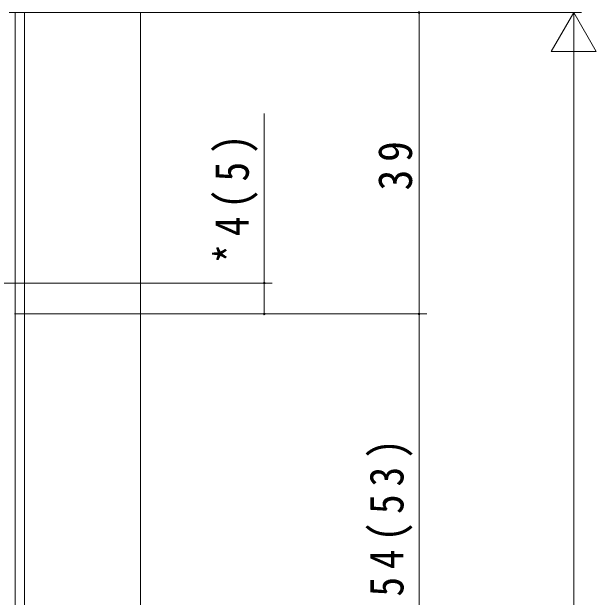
# Model space of a CAD drawing. Units: millimetres, scale not verified. Extents: x -497 to 493, y -796 to 797.
# Drawn here: x -260.8 to -185.2, y -247.2 to -171.5 of the extents above; entities that cross this region are included whole.
import ezdxf

# ---------------------------------------------------------------- set-up
doc = ezdxf.new("R2010")
doc.units = ezdxf.units.MM
doc.header["$LTSCALE"] = 4
for name, color, linetype, lineweight in [('0-3_YKK_D', 6, 'Continuous', 18), ('0-5_YKK_12', 2, 'Continuous', 18), ('0-7_YSS_K', 3, 'Continuous', 18)]:
    doc.layers.add(name, color=color, linetype=linetype, lineweight=lineweight)
doc.styles.add('ＭＳ ゴシック', font='')
doc.styles.get('ＭＳ ゴシック').set_extended_font_data('MS Gothic')

msp = doc.modelspace()

# ---------------------------------------------------------------- linework, layer by layer
at = {"layer": '0-3_YKK_D'}
for p, q in [((-256.1, -171.562), (-187.1, -171.562)), ((-208.1, -210.562), (-208.1, -171.562)), ((-188.1, -171.562), (-191.017, -176.614)), ((-188.1, -171.562), (-188.1, -181.666)), ((-188.1, -171.562), (-185.183, -176.614)), ((-191.017, -176.614), (-185.183, -176.614)), ((-188.1, -177.396), (-188.1, -565.729)), ((-228.1, -206.562), (-228.1, -184.636)), ((-269.6, -206.562), (-227.1, -206.562)), ((-228.1, -210.562), (-228.1, -206.562)), ((-260.4, -210.562), (-207.1, -210.562)), ((-260.4, -210.562), (-227.1, -210.562)), ((-260.4, -210.562), (-207.1, -210.562)), ((-208.1, -264.562), (-208.1, -210.562))]:
    msp.add_line(p, q, dxfattribs=at)
for centre, start, end in [((-208.1, -171.562), 90, 270), ((-208.1, -171.562), 270, 90), ((-228.1, -206.562), 90, 270), ((-228.1, -206.562), 270, 90), ((-228.1, -210.562), 90, 270), ((-228.1, -210.562), 270, 90), ((-208.1, -210.562), 90, 270), ((-208.1, -210.562), 90, 270), ((-208.1, -210.562), 270, 90), ((-208.1, -210.562), 270, 90)]:
    msp.add_arc(centre, 0.106, start, end, dxfattribs=at)
at = {"layer": '0-5_YKK_12'}
for p, q in [((-260.3, -171.562), (-260.3, -383.062)), ((-259.1, -171.562), (-259.1, -383.062))]:
    msp.add_line(p, q, dxfattribs=at)
at = {"layer": '0-7_YSS_K', "color": 7, "lineweight": 9}
msp.add_line((-261.1, -171.562), (-191.71, -171.562), dxfattribs=at)
at = {"layer": '0-7_YSS_K'}
msp.add_line((-244.1, -171.562), (-244.1, -383.062), dxfattribs=at)

# ---------------------------------------------------------------- texts
at = {"layer": '0-3_YKK_D', "color": 7, "char_height": 4.399, "attachment_point": 7, "rotation": 90, "style": 'ＭＳ ゴシック'}
for s, insert in [('\\T1.39;\\W0.85;*4(5)', (-228.933, -204.029)), ('\\T1.37;\\W0.9;39', (-208.933, -194.582)), ('\\T1.4;\\W0.85;*54(53)', (-208.933, -250.682))]:
    msp.add_mtext(s, dxfattribs=dict(at, insert=insert))

doc.saveas('drawing.dxf')
